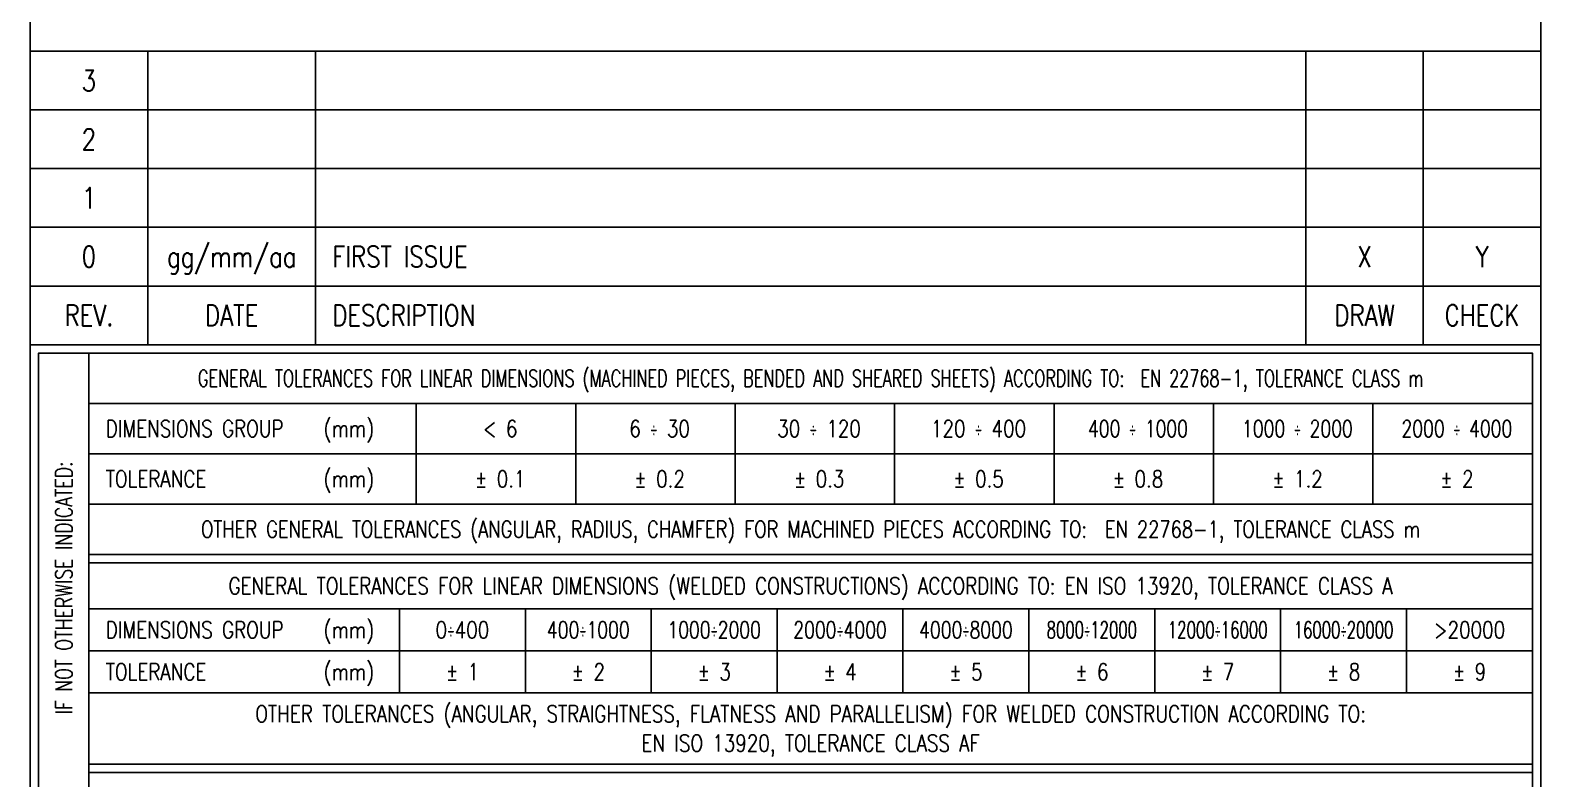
# Model space of a CAD drawing. Header units: millimetres. Extents: x -360 to -180, y 0 to 611.
# Drawn here: x -360 to -180, y 89.2 to 178.5 of the extents above; entities that cross this region are included whole.
import ezdxf
from ezdxf.enums import TextEntityAlignment as Align

# ---------------------------------------------------------------- set-up
doc = ezdxf.new("R2010")
doc.units = ezdxf.units.MM
doc.header["$LTSCALE"] = 0.5
doc.layers.get('0').update_dxf_attribs({"color": 3})
doc.layers.add('REDECAM_TITLE-BLOCK', color=1, linetype='Continuous')
doc.styles.get("Standard").update_dxf_attribs({"font": 'romans.shx', "width": 0.8})

# ---------------------------------------------------------------- blocks, each defined once
blk = doc.blocks.new('REDECAM_TITLE-BLOCK')
at = {"layer": 'REDECAM_TITLE-BLOCK', "color": 1}
for p, q in [((-166, 141), (-166, 148)), ((-146, 141), (-146, 148)), ((-28, 148), (-28, 141)), ((-14, 148), (-14, 141)), ((-173, 140), (-173, 84)), ((-173, 134), (-1, 134)), ((-134, 134), (-134, 122)), ((-115, 134), (-115, 122)), ((-96, 134), (-96, 122)), ((-77, 134), (-77, 122)), ((-58, 134), (-58, 122)), ((-39, 134), (-39, 122)), ((-20, 134), (-20, 122)), ((-173, 128), (-1, 128)), ((-173, 122), (-1, 122)), ((-1, 122), (-173, 122)), ((-173, 116), (-1, 116)), ((-1, 116), (-173, 116)), ((-173, 115), (-1, 115)), ((-173, 109.5), (-1, 109.5)), ((-136, 109.5), (-136, 99.5)), ((-121, 109.5), (-121, 99.5)), ((-106, 109.5), (-106, 99.5)), ((-91, 109.5), (-91, 99.5)), ((-76, 109.5), (-76, 99.5)), ((-61, 109.5), (-61, 99.5)), ((-46, 109.5), (-46, 99.5)), ((-31, 109.5), (-31, 99.5)), ((-16, 109.5), (-16, 99.5)), ((-173, 104.5), (-1, 104.5)), ((-1, 99.5), (-173, 99.5)), ((-173, 99.5), (-1, 99.5)), ((-1, 91), (-173, 91)), ((-173, 90), (-1, 90))]:
    blk.add_line(p, q, dxfattribs=at)
at = {"layer": 'REDECAM_TITLE-BLOCK', "color": 2}
blk.add_line((0, 141), (-180, 141), dxfattribs=at)
blk.add_lwpolyline([(-180, 0), (0, 0), (0, 148), (-180, 148)], close=True, dxfattribs=at)
at = {"layer": 'REDECAM_TITLE-BLOCK', "color": 1}
blk.add_lwpolyline([(-1, 84), (-179, 84), (-179, 140), (-1, 140)], close=True, dxfattribs=at)
at = {"layer": 'REDECAM_TITLE-BLOCK', "color": 2, "width": 0.8}
for s, p in [('REV.', (-173, 144.5)), ('DATE', (-156, 144.5)), ('DRAW', (-21, 144.5)), ('CHECK', (-7, 144.5))]:
    blk.add_text(s, height=2.5, dxfattribs=at).set_placement(p, align=Align.MIDDLE_CENTER)
blk.add_text('DESCRIPTION', height=2.5, dxfattribs=at).set_placement((-144, 144.5), align=Align.MIDDLE_LEFT)
at = {"layer": 'REDECAM_TITLE-BLOCK', "color": 1}
for s, width, p in [('GENERAL TOLERANCES FOR LINEAR DIMENSIONS (MACHINED PIECES, BENDED AND SHEARED SHEETS) ACCORDING TO:  EN 22768-1, TOLERANCE CLASS m', 0.7, (-87, 136)), ('OTHER GENERAL TOLERANCES (ANGULAR, RADIUS, CHAMFER) FOR MACHINED PIECES ACCORDING TO:  EN 22768-1, TOLERANCE CLASS m', 0.78, (-87, 118)), ('GENERAL TOLERANCES FOR LINEAR DIMENSIONS (WELDED CONSTRUCTIONS) ACCORDING TO: EN ISO 13920, TOLERANCE CLASS A', 0.8, (-87, 111.25)), ('OTHER TOLERANCES (ANGULAR, STRAIGHTNESS, FLATNESS AND PARALLELISM) FOR WELDED CONSTRUCTION ACCORDING TO:', 0.8, (-87, 96)), ('EN ISO 13920, TOLERANCE CLASS AF', 0.8, (-87, 92.5))]:
    blk.add_text(s, height=2, dxfattribs=dict(at, width=width)).set_placement(p, align=Align.CENTER)
at = {"layer": 'REDECAM_TITLE-BLOCK', "color": 1, "width": 0.8}
for s, p in [('DIMENSIONS GROUP', (-171, 131)), ('TOLERANCE', (-171, 125)), ('DIMENSIONS GROUP', (-171, 107)), ('TOLERANCE', (-171, 102))]:
    blk.add_text(s, height=2, dxfattribs=at).set_placement(p, align=Align.MIDDLE_LEFT)
for p in [(-139, 131), (-139, 125), (-139, 107), (-139, 102)]:
    blk.add_text('(mm)', height=2, dxfattribs=at).set_placement(p, align=Align.MIDDLE_RIGHT)
at = {"layer": 'REDECAM_TITLE-BLOCK', "color": 1}
for s, width, p in [('< 6', 0.8, (-124, 131)), ('6 ÷ 30', 0.8, (-105, 131)), ('30 ÷ 120', 0.8, (-86, 131)), ('120 ÷ 400', 0.8, (-67, 131)), ('400 ÷ 1000', 0.75, (-48, 131)), ('1000 ÷ 2000', 0.75, (-29, 131)), ('2000 ÷ 4000', 0.75, (-10, 131)), ('%%P 0.1', 0.8, (-124, 125)), ('%%P 0.2', 0.8, (-105, 125)), ('%%P 0.3', 0.8, (-86, 125)), ('%%P 0.5', 0.8, (-67, 125)), ('%%P 0.8', 0.8, (-48, 125)), ('%%P 1.2', 0.8, (-29, 125)), ('%%P 2', 0.8, (-10, 125)), ('0÷400', 0.8, (-128.5, 107)), ('400÷1000', 0.75, (-113.5, 107)), ('1000÷2000', 0.75, (-98.5, 107)), ('2000÷4000', 0.75, (-83.5, 107)), ('4000÷8000', 0.75, (-68.5, 107)), ('8000÷12000', 0.65, (-53.5, 107)), ('12000÷16000', 0.65, (-38.5, 107)), ('16000÷20000', 0.65, (-23.5, 107)), ('>20000', 0.8, (-8.5, 107)), ('%%P 1', 0.8, (-128.5, 102)), ('%%P 2', 0.8, (-113.5, 102)), ('%%P 3', 0.8, (-98.5, 102)), ('%%P 4', 0.8, (-83.5, 102)), ('± 5', 0.8, (-68.5, 102)), ('± 6', 0.8, (-53.5, 102)), ('± 7', 0.8, (-38.5, 102)), ('± 8', 0.8, (-23.5, 102)), ('± 9', 0.8, (-8.5, 102))]:
    blk.add_text(s, height=2, dxfattribs=dict(at, width=width)).set_placement(p, align=Align.MIDDLE_CENTER)
at = {"layer": 'REDECAM_TITLE-BLOCK', "color": 1, "width": 0.75}
blk.add_text('IF NOT OTHERWISE INDICATED:', height=2, rotation=90, dxfattribs=at).set_placement((-175, 112), align=Align.CENTER)
at = {"layer": 'REDECAM_TITLE-BLOCK', "color": 2, "width": 0.8}
blk.add_attdef('EXC', text='', height=3, dxfattribs=at).set_placement((-40, 87), align=Align.MIDDLE_LEFT)
for tag, p in [('CUS', (-162, 78)), ('SIT', (-162, 72)), ('PRT', (-162, 66)), ('EQU', (-162, 59)), ('TIT-1', (-178, 48)), ('TIT-3', (-178, 36))]:
    blk.add_attdef(tag, p, '', height=3, dxfattribs=at)
at = {"layer": 'REDECAM_TITLE-BLOCK', "color": 2}
for tag, width, p in [('DAT', 0.8, (-62.5, 68)), ('DRA', 0.8, (-42.5, 68)), ('CON', 0.8, (-25.5, 68)), ('APP', 0.8, (-8.5, 68)), ('DOC', 0.75, (-24, 43)), ('NUM', 0.75, (-13.5, 43)), ('CLI', 0.75, (-37, 2))]:
    blk.add_attdef(tag, text='', height=3, dxfattribs=dict(at, width=width)).set_placement(p, align=Align.CENTER)
at = {"layer": 'REDECAM_TITLE-BLOCK', "color": 3, "width": 0.8}
blk.add_attdef('PRN', text='', height=4, dxfattribs=at).set_placement((-18.5, 58), align=Align.RIGHT)
blk.add_attdef('LIN', (-18, 58), '', height=4, dxfattribs=at)
at = {"layer": 'REDECAM_TITLE-BLOCK', "color": 4, "oblique": 15, "width": 0.8}
for tag, p in [('TIT-2', (-178, 43)), ('TIT-4', (-178, 31))]:
    blk.add_attdef(tag, p, '', height=3, dxfattribs=at)
at = {"layer": 'REDECAM_TITLE-BLOCK', "color": 2}
for tag, width, p in [('ITESIN', 0.75, (-30.68, 43)), ('REV', 0.75, (-2.5, 43)), ('D-REV', 0.8, (-2, 31)), ('SCA', 0.8, (-2, 24))]:
    blk.add_attdef(tag, text='', height=3, dxfattribs=dict(at, width=width)).set_placement(p, align=Align.RIGHT)
at = {"layer": 'REDECAM_TITLE-BLOCK', "color": 1, "width": 0.8}
blk.add_attdef('VER', text='', height=2, dxfattribs=at).set_placement((-28, 31), align=Align.MIDDLE_CENTER)
at = {"layer": 'REDECAM_TITLE-BLOCK', "color": 4, "width": 0.8}
blk.add_attdef('REV-CARTIGLIO_1_0', text='', height=2, rotation=90, dxfattribs=at).set_placement((-75, 27), align=Align.RIGHT)
at = {"layer": 'REDECAM_TITLE-BLOCK', "color": 1, "width": 0.8, "flags": 1}
for tag, p in [('COMBOFIELD1', (0, -0.6)), ('FROM-DWG', (0, -0.4)), ('ID-BLOCK', (0, -0.2)), ('SIN', (0, -1)), ('ITE', (0, -0.8))]:
    blk.add_attdef(tag, text='', height=0.1, dxfattribs=at).set_placement(p, align=Align.RIGHT)
blk = doc.blocks.new('REDE-DISTINTA-REVISIONE')
at = {"layer": 'REDECAM_TITLE-BLOCK', "color": 1}
for p, q in [((0, 7), (-180, 7)), ((-166, 0), (-166, 7)), ((-146, 0), (-146, 7)), ((-28, 7), (-28, 0)), ((-14, 7), (-14, 0)), ((0, 0), (-180, 0))]:
    blk.add_line(p, q, dxfattribs=at)
at = {"layer": 'REDECAM_TITLE-BLOCK', "color": 2}
for p, q in [((-180, 7), (-180, 0)), ((0, 0), (0, 7))]:
    blk.add_line(p, q, dxfattribs=at)
at = {"layer": 'REDECAM_TITLE-BLOCK', "color": 2, "width": 0.8, "flags": 12}
for tag, p in [('REV-N', (-173, 3.5)), ('REV-D', (-156, 3.5)), ('MOD', (-21, 3.5)), ('APP', (-7, 3.5))]:
    blk.add_attdef(tag, text='', height=2.5, dxfattribs=at).set_placement(p, align=Align.MIDDLE_CENTER)
blk.add_attdef('DESCRIZIONE', text='', height=2.5, dxfattribs=at).set_placement((-144, 3.5), align=Align.MIDDLE_LEFT)

msp = doc.modelspace()

# ---------------------------------------------------------------- linework, layer by layer
msp.add_lwpolyline([(-360, 574), (-180, 574), (-180, 0), (-360, 0)], close=True)

# ---------------------------------------------------------------- block references
at = {"layer": 'REDECAM_TITLE-BLOCK'}
ref = msp.add_blockref('REDE-DISTINTA-REVISIONE', (-180, 169), dxfattribs=at)
ref.add_attrib('REV-N', '3', dxfattribs={"color": 2, "height": 2.5, "width": 0.8}).set_placement((-353, 172.5), align=Align.MIDDLE_CENTER)
ref = msp.add_blockref('REDE-DISTINTA-REVISIONE', (-180, 162), dxfattribs=at)
ref.add_attrib('REV-N', '2', dxfattribs={"color": 2, "height": 2.5, "width": 0.8}).set_placement((-353, 165.5), align=Align.MIDDLE_CENTER)
ref = msp.add_blockref('REDE-DISTINTA-REVISIONE', (-180, 155), dxfattribs=at)
ref.add_attrib('REV-N', '1', dxfattribs={"color": 2, "height": 2.5, "width": 0.8}).set_placement((-353, 158.5), align=Align.MIDDLE_CENTER)
ref = msp.add_blockref('REDE-DISTINTA-REVISIONE', (-180, 148), dxfattribs=at)
ref.add_attrib('REV-N', '0', dxfattribs={"color": 2, "height": 2.5, "width": 0.8}).set_placement((-353, 151.5), align=Align.MIDDLE_CENTER)
ref.add_attrib('REV-D', 'gg/mm/aa', dxfattribs={"color": 2, "height": 2.5, "width": 0.8}).set_placement((-336, 151.5), align=Align.MIDDLE_CENTER)
ref.add_attrib('DESCRIZIONE', 'FIRST ISSUE', dxfattribs={"color": 2, "height": 2.5, "width": 0.8}).set_placement((-324, 151.5), align=Align.MIDDLE_LEFT)
ref.add_attrib('MOD', 'X', dxfattribs={"color": 2, "height": 2.5, "width": 0.8}).set_placement((-201, 151.5), align=Align.MIDDLE_CENTER)
ref.add_attrib('APP', 'Y', dxfattribs={"color": 2, "height": 2.5, "width": 0.8}).set_placement((-187, 151.5), align=Align.MIDDLE_CENTER)
msp.add_blockref('REDECAM_TITLE-BLOCK', (-180, 0), dxfattribs=at)

doc.saveas('drawing.dxf')
